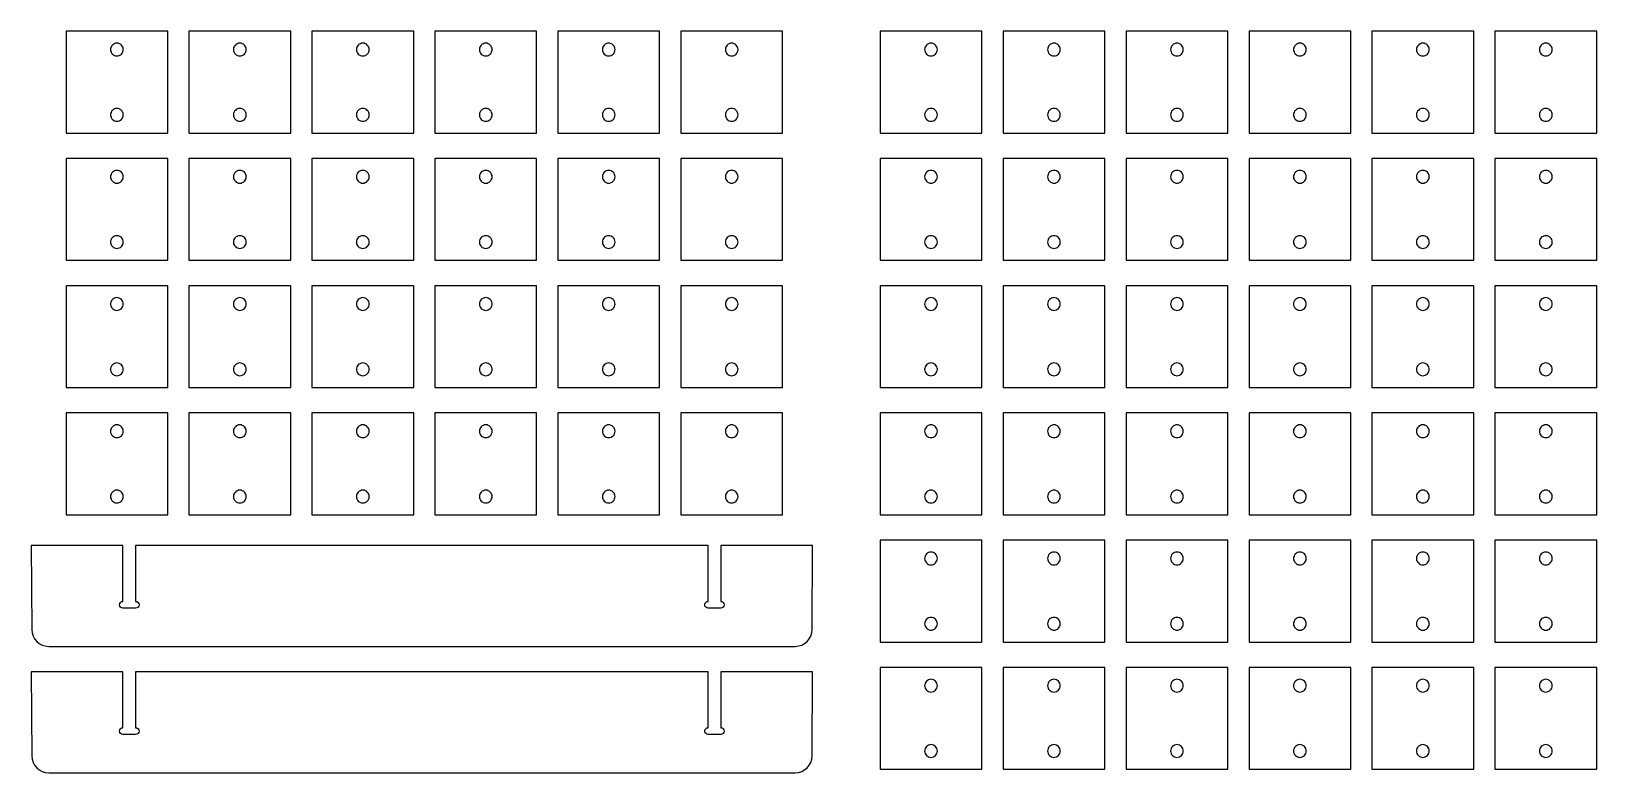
# Model space of a CAD drawing. Extents: x 2.2 to 94.5, y 2 to 45.8.
import ezdxf

# ---------------------------------------------------------------- set-up
doc = ezdxf.new("R2010")
doc.units = 0
doc.layers.add('LAYER_1', color=18, linetype='CONTINUOUS')

msp = doc.modelspace()

# ---------------------------------------------------------------- linework, layer by layer
at = {"layer": 'LAYER_1'}
for points in [[(4.25, 39.75), (10.25, 39.75), (10.25, 45.75), (4.25, 45.75)], [(11.5, 39.75), (17.5, 39.75), (17.5, 45.75), (11.5, 45.75)], [(18.75, 39.75), (24.75, 39.75), (24.75, 45.75), (18.75, 45.75)], [(26, 39.75), (32, 39.75), (32, 45.75), (26, 45.75)], [(33.25, 39.75), (39.25, 39.75), (39.25, 45.75), (33.25, 45.75)], [(40.5, 39.75), (46.5, 39.75), (46.5, 45.75), (40.5, 45.75)], [(52.25, 39.75), (58.25, 39.75), (58.25, 45.75), (52.25, 45.75)], [(59.5, 39.75), (65.5, 39.75), (65.5, 45.75), (59.5, 45.75)], [(66.75, 39.75), (72.75, 39.75), (72.75, 45.75), (66.75, 45.75)], [(74, 39.75), (80, 39.75), (80, 45.75), (74, 45.75)], [(81.25, 39.75), (87.25, 39.75), (87.25, 45.75), (81.25, 45.75)], [(88.5, 39.75), (94.5, 39.75), (94.5, 45.75), (88.5, 45.75)], [(4.25, 32.25), (10.25, 32.25), (10.25, 38.25), (4.25, 38.25)], [(11.5, 32.25), (17.5, 32.25), (17.5, 38.25), (11.5, 38.25)], [(18.75, 32.25), (24.75, 32.25), (24.75, 38.25), (18.75, 38.25)], [(26, 32.25), (32, 32.25), (32, 38.25), (26, 38.25)], [(33.25, 32.25), (39.25, 32.25), (39.25, 38.25), (33.25, 38.25)], [(40.5, 32.25), (46.5, 32.25), (46.5, 38.25), (40.5, 38.25)], [(52.25, 32.25), (58.25, 32.25), (58.25, 38.25), (52.25, 38.25)], [(59.5, 32.25), (65.5, 32.25), (65.5, 38.25), (59.5, 38.25)], [(66.75, 32.25), (72.75, 32.25), (72.75, 38.25), (66.75, 38.25)], [(74, 32.25), (80, 32.25), (80, 38.25), (74, 38.25)], [(81.25, 32.25), (87.25, 32.25), (87.25, 38.25), (81.25, 38.25)], [(88.5, 32.25), (94.5, 32.25), (94.5, 38.25), (88.5, 38.25)], [(4.25, 24.75), (10.25, 24.75), (10.25, 30.75), (4.25, 30.75)], [(11.5, 24.75), (17.5, 24.75), (17.5, 30.75), (11.5, 30.75)], [(18.75, 24.75), (24.75, 24.75), (24.75, 30.75), (18.75, 30.75)], [(26, 24.75), (32, 24.75), (32, 30.75), (26, 30.75)], [(33.25, 24.75), (39.25, 24.75), (39.25, 30.75), (33.25, 30.75)], [(40.5, 24.75), (46.5, 24.75), (46.5, 30.75), (40.5, 30.75)], [(52.25, 24.75), (58.25, 24.75), (58.25, 30.75), (52.25, 30.75)], [(59.5, 24.75), (65.5, 24.75), (65.5, 30.75), (59.5, 30.75)], [(66.75, 24.75), (72.75, 24.75), (72.75, 30.75), (66.75, 30.75)], [(74, 24.75), (80, 24.75), (80, 30.75), (74, 30.75)], [(81.25, 24.75), (87.25, 24.75), (87.25, 30.75), (81.25, 30.75)], [(88.5, 24.75), (94.5, 24.75), (94.5, 30.75), (88.5, 30.75)], [(4.25, 17.25), (10.25, 17.25), (10.25, 23.25), (4.25, 23.25)], [(11.5, 17.25), (17.5, 17.25), (17.5, 23.25), (11.5, 23.25)], [(18.75, 17.25), (24.75, 17.25), (24.75, 23.25), (18.75, 23.25)], [(26, 17.25), (32, 17.25), (32, 23.25), (26, 23.25)], [(33.25, 17.25), (39.25, 17.25), (39.25, 23.25), (33.25, 23.25)], [(40.5, 17.25), (46.5, 17.25), (46.5, 23.25), (40.5, 23.25)], [(52.25, 17.25), (58.25, 17.25), (58.25, 23.25), (52.25, 23.25)], [(59.5, 17.25), (65.5, 17.25), (65.5, 23.25), (59.5, 23.25)], [(66.75, 17.25), (72.75, 17.25), (72.75, 23.25), (66.75, 23.25)], [(74, 17.25), (80, 17.25), (80, 23.25), (74, 23.25)], [(81.25, 17.25), (87.25, 17.25), (87.25, 23.25), (81.25, 23.25)], [(88.5, 17.25), (94.5, 17.25), (94.5, 23.25), (88.5, 23.25)], [(52.25, 9.75), (58.25, 9.75), (58.25, 15.75), (52.25, 15.75)], [(59.5, 9.75), (65.5, 9.75), (65.5, 15.75), (59.5, 15.75)], [(66.75, 9.75), (72.75, 9.75), (72.75, 15.75), (66.75, 15.75)], [(74, 9.75), (80, 9.75), (80, 15.75), (74, 15.75)], [(81.25, 9.75), (87.25, 9.75), (87.25, 15.75), (81.25, 15.75)], [(88.5, 9.75), (94.5, 9.75), (94.5, 15.75), (88.5, 15.75)], [(52.25, 2.25), (58.25, 2.25), (58.25, 8.25), (52.25, 8.25)], [(59.5, 2.25), (65.5, 2.25), (65.5, 8.25), (59.5, 8.25)], [(66.75, 2.25), (72.75, 2.25), (72.75, 8.25), (66.75, 8.25)], [(74, 2.25), (80, 2.25), (80, 8.25), (74, 8.25)], [(81.25, 2.25), (87.25, 2.25), (87.25, 8.25), (81.25, 8.25)], [(88.5, 2.25), (94.5, 2.25), (94.5, 8.25), (88.5, 8.25)]]:
    msp.add_lwpolyline(points, close=True, dxfattribs=at)
for points in [[(7.25, 45.05, 0.414214), (6.875, 44.675, 0.414214), (7.25, 44.3, 0.414214), (7.625, 44.675, 0.414214)], [(14.5, 45.05, 0.414214), (14.125, 44.675, 0.414214), (14.5, 44.3, 0.414214), (14.875, 44.675, 0.414214)], [(21.75, 45.05, 0.414214), (21.375, 44.675, 0.414214), (21.75, 44.3, 0.414214), (22.125, 44.675, 0.414214)], [(29, 45.05, 0.414214), (28.625, 44.675, 0.414214), (29, 44.3, 0.414214), (29.375, 44.675, 0.414214)], [(36.25, 45.05, 0.414214), (35.875, 44.675, 0.414214), (36.25, 44.3, 0.414214), (36.625, 44.675, 0.414214)], [(43.5, 45.05, 0.414214), (43.125, 44.675, 0.414214), (43.5, 44.3, 0.414214), (43.875, 44.675, 0.414214)], [(55.25, 45.05, 0.414214), (54.875, 44.675, 0.414214), (55.25, 44.3, 0.414214), (55.625, 44.675, 0.414214)], [(62.5, 45.05, 0.414214), (62.125, 44.675, 0.414214), (62.5, 44.3, 0.414214), (62.875, 44.675, 0.414214)], [(69.75, 45.05, 0.414214), (69.375, 44.675, 0.414214), (69.75, 44.3, 0.414214), (70.125, 44.675, 0.414214)], [(77, 45.05, 0.414214), (76.625, 44.675, 0.414214), (77, 44.3, 0.414214), (77.375, 44.675, 0.414214)], [(84.25, 45.05, 0.414214), (83.875, 44.675, 0.414214), (84.25, 44.3, 0.414214), (84.625, 44.675, 0.414214)], [(91.5, 45.05, 0.414214), (91.125, 44.675, 0.414214), (91.5, 44.3, 0.414214), (91.875, 44.675, 0.414214)], [(7.25, 41.2, 0.414214), (6.875, 40.825, 0.414214), (7.25, 40.45, 0.414214), (7.625, 40.825, 0.414214)], [(14.5, 41.2, 0.414214), (14.125, 40.825, 0.414214), (14.5, 40.45, 0.414214), (14.875, 40.825, 0.414214)], [(21.75, 41.2, 0.414214), (21.375, 40.825, 0.414214), (21.75, 40.45, 0.414214), (22.125, 40.825, 0.414214)], [(29, 41.2, 0.414214), (28.625, 40.825, 0.414214), (29, 40.45, 0.414214), (29.375, 40.825, 0.414214)], [(36.25, 41.2, 0.414214), (35.875, 40.825, 0.414214), (36.25, 40.45, 0.414214), (36.625, 40.825, 0.414214)], [(43.5, 41.2, 0.414214), (43.125, 40.825, 0.414214), (43.5, 40.45, 0.414214), (43.875, 40.825, 0.414214)], [(55.25, 41.2, 0.414214), (54.875, 40.825, 0.414214), (55.25, 40.45, 0.414214), (55.625, 40.825, 0.414214)], [(62.5, 41.2, 0.414214), (62.125, 40.825, 0.414214), (62.5, 40.45, 0.414214), (62.875, 40.825, 0.414214)], [(69.75, 41.2, 0.414214), (69.375, 40.825, 0.414214), (69.75, 40.45, 0.414214), (70.125, 40.825, 0.414214)], [(77, 41.2, 0.414214), (76.625, 40.825, 0.414214), (77, 40.45, 0.414214), (77.375, 40.825, 0.414214)], [(84.25, 41.2, 0.414214), (83.875, 40.825, 0.414214), (84.25, 40.45, 0.414214), (84.625, 40.825, 0.414214)], [(91.5, 41.2, 0.414214), (91.125, 40.825, 0.414214), (91.5, 40.45, 0.414214), (91.875, 40.825, 0.414214)], [(7.25, 37.55, 0.414214), (6.875, 37.175, 0.414214), (7.25, 36.8, 0.414214), (7.625, 37.175, 0.414214)], [(14.5, 37.55, 0.414214), (14.125, 37.175, 0.414214), (14.5, 36.8, 0.414214), (14.875, 37.175, 0.414214)], [(21.75, 37.55, 0.414214), (21.375, 37.175, 0.414214), (21.75, 36.8, 0.414214), (22.125, 37.175, 0.414214)], [(29, 37.55, 0.414214), (28.625, 37.175, 0.414214), (29, 36.8, 0.414214), (29.375, 37.175, 0.414214)], [(36.25, 37.55, 0.414214), (35.875, 37.175, 0.414214), (36.25, 36.8, 0.414214), (36.625, 37.175, 0.414214)], [(43.5, 37.55, 0.414214), (43.125, 37.175, 0.414214), (43.5, 36.8, 0.414214), (43.875, 37.175, 0.414214)], [(55.25, 37.55, 0.414214), (54.875, 37.175, 0.414214), (55.25, 36.8, 0.414214), (55.625, 37.175, 0.414214)], [(62.5, 37.55, 0.414214), (62.125, 37.175, 0.414214), (62.5, 36.8, 0.414214), (62.875, 37.175, 0.414214)], [(69.75, 37.55, 0.414214), (69.375, 37.175, 0.414214), (69.75, 36.8, 0.414214), (70.125, 37.175, 0.414214)], [(77, 37.55, 0.414214), (76.625, 37.175, 0.414214), (77, 36.8, 0.414214), (77.375, 37.175, 0.414214)], [(84.25, 37.55, 0.414214), (83.875, 37.175, 0.414214), (84.25, 36.8, 0.414214), (84.625, 37.175, 0.414214)], [(91.5, 37.55, 0.414214), (91.125, 37.175, 0.414214), (91.5, 36.8, 0.414214), (91.875, 37.175, 0.414214)], [(7.25, 33.7, 0.414214), (6.875, 33.325, 0.414214), (7.25, 32.95, 0.414214), (7.625, 33.325, 0.414214)], [(14.5, 33.7, 0.414214), (14.125, 33.325, 0.414214), (14.5, 32.95, 0.414214), (14.875, 33.325, 0.414214)], [(21.75, 33.7, 0.414214), (21.375, 33.325, 0.414214), (21.75, 32.95, 0.414214), (22.125, 33.325, 0.414214)], [(29, 33.7, 0.414214), (28.625, 33.325, 0.414214), (29, 32.95, 0.414214), (29.375, 33.325, 0.414214)], [(36.25, 33.7, 0.414214), (35.875, 33.325, 0.414214), (36.25, 32.95, 0.414214), (36.625, 33.325, 0.414214)], [(43.5, 33.7, 0.414214), (43.125, 33.325, 0.414214), (43.5, 32.95, 0.414214), (43.875, 33.325, 0.414214)], [(55.25, 33.7, 0.414214), (54.875, 33.325, 0.414214), (55.25, 32.95, 0.414214), (55.625, 33.325, 0.414214)], [(62.5, 33.7, 0.414214), (62.125, 33.325, 0.414214), (62.5, 32.95, 0.414214), (62.875, 33.325, 0.414214)], [(69.75, 33.7, 0.414214), (69.375, 33.325, 0.414214), (69.75, 32.95, 0.414214), (70.125, 33.325, 0.414214)], [(77, 33.7, 0.414214), (76.625, 33.325, 0.414214), (77, 32.95, 0.414214), (77.375, 33.325, 0.414214)], [(84.25, 33.7, 0.414214), (83.875, 33.325, 0.414214), (84.25, 32.95, 0.414214), (84.625, 33.325, 0.414214)], [(91.5, 33.7, 0.414214), (91.125, 33.325, 0.414214), (91.5, 32.95, 0.414214), (91.875, 33.325, 0.414214)], [(7.25, 30.05, 0.414214), (6.875, 29.675, 0.414214), (7.25, 29.3, 0.414214), (7.625, 29.675, 0.414214)], [(14.5, 30.05, 0.414214), (14.125, 29.675, 0.414214), (14.5, 29.3, 0.414214), (14.875, 29.675, 0.414214)], [(21.75, 30.05, 0.414214), (21.375, 29.675, 0.414214), (21.75, 29.3, 0.414214), (22.125, 29.675, 0.414214)], [(29, 30.05, 0.414214), (28.625, 29.675, 0.414214), (29, 29.3, 0.414214), (29.375, 29.675, 0.414214)], [(36.25, 30.05, 0.414214), (35.875, 29.675, 0.414214), (36.25, 29.3, 0.414214), (36.625, 29.675, 0.414214)], [(43.5, 30.05, 0.414214), (43.125, 29.675, 0.414214), (43.5, 29.3, 0.414214), (43.875, 29.675, 0.414214)], [(55.25, 30.05, 0.414214), (54.875, 29.675, 0.414214), (55.25, 29.3, 0.414214), (55.625, 29.675, 0.414214)], [(62.5, 30.05, 0.414214), (62.125, 29.675, 0.414214), (62.5, 29.3, 0.414214), (62.875, 29.675, 0.414214)], [(69.75, 30.05, 0.414214), (69.375, 29.675, 0.414214), (69.75, 29.3, 0.414214), (70.125, 29.675, 0.414214)], [(77, 30.05, 0.414214), (76.625, 29.675, 0.414214), (77, 29.3, 0.414214), (77.375, 29.675, 0.414214)], [(84.25, 30.05, 0.414214), (83.875, 29.675, 0.414214), (84.25, 29.3, 0.414214), (84.625, 29.675, 0.414214)], [(91.5, 30.05, 0.414214), (91.125, 29.675, 0.414214), (91.5, 29.3, 0.414214), (91.875, 29.675, 0.414214)], [(7.25, 26.2, 0.414214), (6.875, 25.825, 0.414214), (7.25, 25.45, 0.414214), (7.625, 25.825, 0.414214)], [(14.5, 26.2, 0.414214), (14.125, 25.825, 0.414214), (14.5, 25.45, 0.414214), (14.875, 25.825, 0.414214)], [(21.75, 26.2, 0.414214), (21.375, 25.825, 0.414214), (21.75, 25.45, 0.414214), (22.125, 25.825, 0.414214)], [(29, 26.2, 0.414214), (28.625, 25.825, 0.414214), (29, 25.45, 0.414214), (29.375, 25.825, 0.414214)], [(36.25, 26.2, 0.414214), (35.875, 25.825, 0.414214), (36.25, 25.45, 0.414214), (36.625, 25.825, 0.414214)], [(43.5, 26.2, 0.414214), (43.125, 25.825, 0.414214), (43.5, 25.45, 0.414214), (43.875, 25.825, 0.414214)], [(55.25, 26.2, 0.414214), (54.875, 25.825, 0.414214), (55.25, 25.45, 0.414214), (55.625, 25.825, 0.414214)], [(62.5, 26.2, 0.414214), (62.125, 25.825, 0.414214), (62.5, 25.45, 0.414214), (62.875, 25.825, 0.414214)], [(69.75, 26.2, 0.414214), (69.375, 25.825, 0.414214), (69.75, 25.45, 0.414214), (70.125, 25.825, 0.414214)], [(77, 26.2, 0.414214), (76.625, 25.825, 0.414214), (77, 25.45, 0.414214), (77.375, 25.825, 0.414214)], [(84.25, 26.2, 0.414214), (83.875, 25.825, 0.414214), (84.25, 25.45, 0.414214), (84.625, 25.825, 0.414214)], [(91.5, 26.2, 0.414214), (91.125, 25.825, 0.414214), (91.5, 25.45, 0.414214), (91.875, 25.825, 0.414214)], [(7.25, 22.55, 0.414214), (6.875, 22.175, 0.414214), (7.25, 21.8, 0.414214), (7.625, 22.175, 0.414214)], [(14.5, 22.55, 0.414214), (14.125, 22.175, 0.414214), (14.5, 21.8, 0.414214), (14.875, 22.175, 0.414214)], [(21.75, 22.55, 0.414214), (21.375, 22.175, 0.414214), (21.75, 21.8, 0.414214), (22.125, 22.175, 0.414214)], [(29, 22.55, 0.414214), (28.625, 22.175, 0.414214), (29, 21.8, 0.414214), (29.375, 22.175, 0.414214)], [(36.25, 22.55, 0.414214), (35.875, 22.175, 0.414214), (36.25, 21.8, 0.414214), (36.625, 22.175, 0.414214)], [(43.5, 22.55, 0.414214), (43.125, 22.175, 0.414214), (43.5, 21.8, 0.414214), (43.875, 22.175, 0.414214)], [(55.25, 22.55, 0.414214), (54.875, 22.175, 0.414214), (55.25, 21.8, 0.414214), (55.625, 22.175, 0.414214)], [(62.5, 22.55, 0.414214), (62.125, 22.175, 0.414214), (62.5, 21.8, 0.414214), (62.875, 22.175, 0.414214)], [(69.75, 22.55, 0.414214), (69.375, 22.175, 0.414214), (69.75, 21.8, 0.414214), (70.125, 22.175, 0.414214)], [(77, 22.55, 0.414214), (76.625, 22.175, 0.414214), (77, 21.8, 0.414214), (77.375, 22.175, 0.414214)], [(84.25, 22.55, 0.414214), (83.875, 22.175, 0.414214), (84.25, 21.8, 0.414214), (84.625, 22.175, 0.414214)], [(91.5, 22.55, 0.414214), (91.125, 22.175, 0.414214), (91.5, 21.8, 0.414214), (91.875, 22.175, 0.414214)], [(7.25, 18.7, 0.414214), (6.875, 18.325, 0.414214), (7.25, 17.95, 0.414214), (7.625, 18.325, 0.414214)], [(14.5, 18.7, 0.414214), (14.125, 18.325, 0.414214), (14.5, 17.95, 0.414214), (14.875, 18.325, 0.414214)], [(21.75, 18.7, 0.414214), (21.375, 18.325, 0.414214), (21.75, 17.95, 0.414214), (22.125, 18.325, 0.414214)], [(29, 18.7, 0.414214), (28.625, 18.325, 0.414214), (29, 17.95, 0.414214), (29.375, 18.325, 0.414214)], [(36.25, 18.7, 0.414214), (35.875, 18.325, 0.414214), (36.25, 17.95, 0.414214), (36.625, 18.325, 0.414214)], [(43.5, 18.7, 0.414214), (43.125, 18.325, 0.414214), (43.5, 17.95, 0.414214), (43.875, 18.325, 0.414214)], [(55.25, 18.7, 0.414214), (54.875, 18.325, 0.414214), (55.25, 17.95, 0.414214), (55.625, 18.325, 0.414214)], [(62.5, 18.7, 0.414214), (62.125, 18.325, 0.414214), (62.5, 17.95, 0.414214), (62.875, 18.325, 0.414214)], [(69.75, 18.7, 0.414214), (69.375, 18.325, 0.414214), (69.75, 17.95, 0.414214), (70.125, 18.325, 0.414214)], [(77, 18.7, 0.414214), (76.625, 18.325, 0.414214), (77, 17.95, 0.414214), (77.375, 18.325, 0.414214)], [(84.25, 18.7, 0.414214), (83.875, 18.325, 0.414214), (84.25, 17.95, 0.414214), (84.625, 18.325, 0.414214)], [(91.5, 18.7, 0.414214), (91.125, 18.325, 0.414214), (91.5, 17.95, 0.414214), (91.875, 18.325, 0.414214)], [(2.204, 15.444), (2.228, 10.491, 0.41282), (3.228, 9.495), (25.233, 9.495), (47.238, 9.495, 0.41282), (48.238, 10.491), (48.261, 15.444), (42.858, 15.444), (42.858, 12.145, -1), (42.858, 11.745), (42.108, 11.745, -1), (42.108, 12.145), (42.108, 15.444), (25.233, 15.444), (8.357, 15.444), (8.357, 12.145, -1), (8.357, 11.745), (7.607, 11.745, -1), (7.607, 12.145), (7.607, 15.444)], [(55.25, 15.05, 0.414214), (54.875, 14.675, 0.414214), (55.25, 14.3, 0.414214), (55.625, 14.675, 0.414214)], [(62.5, 15.05, 0.414214), (62.125, 14.675, 0.414214), (62.5, 14.3, 0.414214), (62.875, 14.675, 0.414214)], [(69.75, 15.05, 0.414214), (69.375, 14.675, 0.414214), (69.75, 14.3, 0.414214), (70.125, 14.675, 0.414214)], [(77, 15.05, 0.414214), (76.625, 14.675, 0.414214), (77, 14.3, 0.414214), (77.375, 14.675, 0.414214)], [(84.25, 15.05, 0.414214), (83.875, 14.675, 0.414214), (84.25, 14.3, 0.414214), (84.625, 14.675, 0.414214)], [(91.5, 15.05, 0.414214), (91.125, 14.675, 0.414214), (91.5, 14.3, 0.414214), (91.875, 14.675, 0.414214)], [(55.25, 11.2, 0.414214), (54.875, 10.825, 0.414214), (55.25, 10.45, 0.414214), (55.625, 10.825, 0.414214)], [(62.5, 11.2, 0.414214), (62.125, 10.825, 0.414214), (62.5, 10.45, 0.414214), (62.875, 10.825, 0.414214)], [(69.75, 11.2, 0.414214), (69.375, 10.825, 0.414214), (69.75, 10.45, 0.414214), (70.125, 10.825, 0.414214)], [(77, 11.2, 0.414214), (76.625, 10.825, 0.414214), (77, 10.45, 0.414214), (77.375, 10.825, 0.414214)], [(84.25, 11.2, 0.414214), (83.875, 10.825, 0.414214), (84.25, 10.45, 0.414214), (84.625, 10.825, 0.414214)], [(91.5, 11.2, 0.414214), (91.125, 10.825, 0.414214), (91.5, 10.45, 0.414214), (91.875, 10.825, 0.414214)], [(2.204, 7.995), (2.228, 3.042, 0.41282), (3.228, 2.047), (25.233, 2.047), (47.238, 2.047, 0.41282), (48.238, 3.042), (48.261, 7.995), (42.858, 7.995), (42.858, 4.697, -1), (42.858, 4.297), (42.108, 4.297, -1), (42.108, 4.697), (42.108, 7.995), (25.233, 7.995), (8.357, 7.995), (8.357, 4.697, -1), (8.357, 4.297), (7.607, 4.297, -1), (7.607, 4.697), (7.607, 7.995)], [(55.25, 7.55, 0.414214), (54.875, 7.175, 0.414214), (55.25, 6.8, 0.414214), (55.625, 7.175, 0.414214)], [(62.5, 7.55, 0.414214), (62.125, 7.175, 0.414214), (62.5, 6.8, 0.414214), (62.875, 7.175, 0.414214)], [(69.75, 7.55, 0.414214), (69.375, 7.175, 0.414214), (69.75, 6.8, 0.414214), (70.125, 7.175, 0.414214)], [(77, 7.55, 0.414214), (76.625, 7.175, 0.414214), (77, 6.8, 0.414214), (77.375, 7.175, 0.414214)], [(84.25, 7.55, 0.414214), (83.875, 7.175, 0.414214), (84.25, 6.8, 0.414214), (84.625, 7.175, 0.414214)], [(91.5, 7.55, 0.414214), (91.125, 7.175, 0.414214), (91.5, 6.8, 0.414214), (91.875, 7.175, 0.414214)], [(55.25, 3.7, 0.414214), (54.875, 3.325, 0.414214), (55.25, 2.95, 0.414214), (55.625, 3.325, 0.414214)], [(62.5, 3.7, 0.414214), (62.125, 3.325, 0.414214), (62.5, 2.95, 0.414214), (62.875, 3.325, 0.414214)], [(69.75, 3.7, 0.414214), (69.375, 3.325, 0.414214), (69.75, 2.95, 0.414214), (70.125, 3.325, 0.414214)], [(77, 3.7, 0.414214), (76.625, 3.325, 0.414214), (77, 2.95, 0.414214), (77.375, 3.325, 0.414214)], [(84.25, 3.7, 0.414214), (83.875, 3.325, 0.414214), (84.25, 2.95, 0.414214), (84.625, 3.325, 0.414214)], [(91.5, 3.7, 0.414214), (91.125, 3.325, 0.414214), (91.5, 2.95, 0.414214), (91.875, 3.325, 0.414214)]]:
    msp.add_lwpolyline(points, format="xyb", close=True, dxfattribs=at)

doc.saveas('drawing.dxf')
